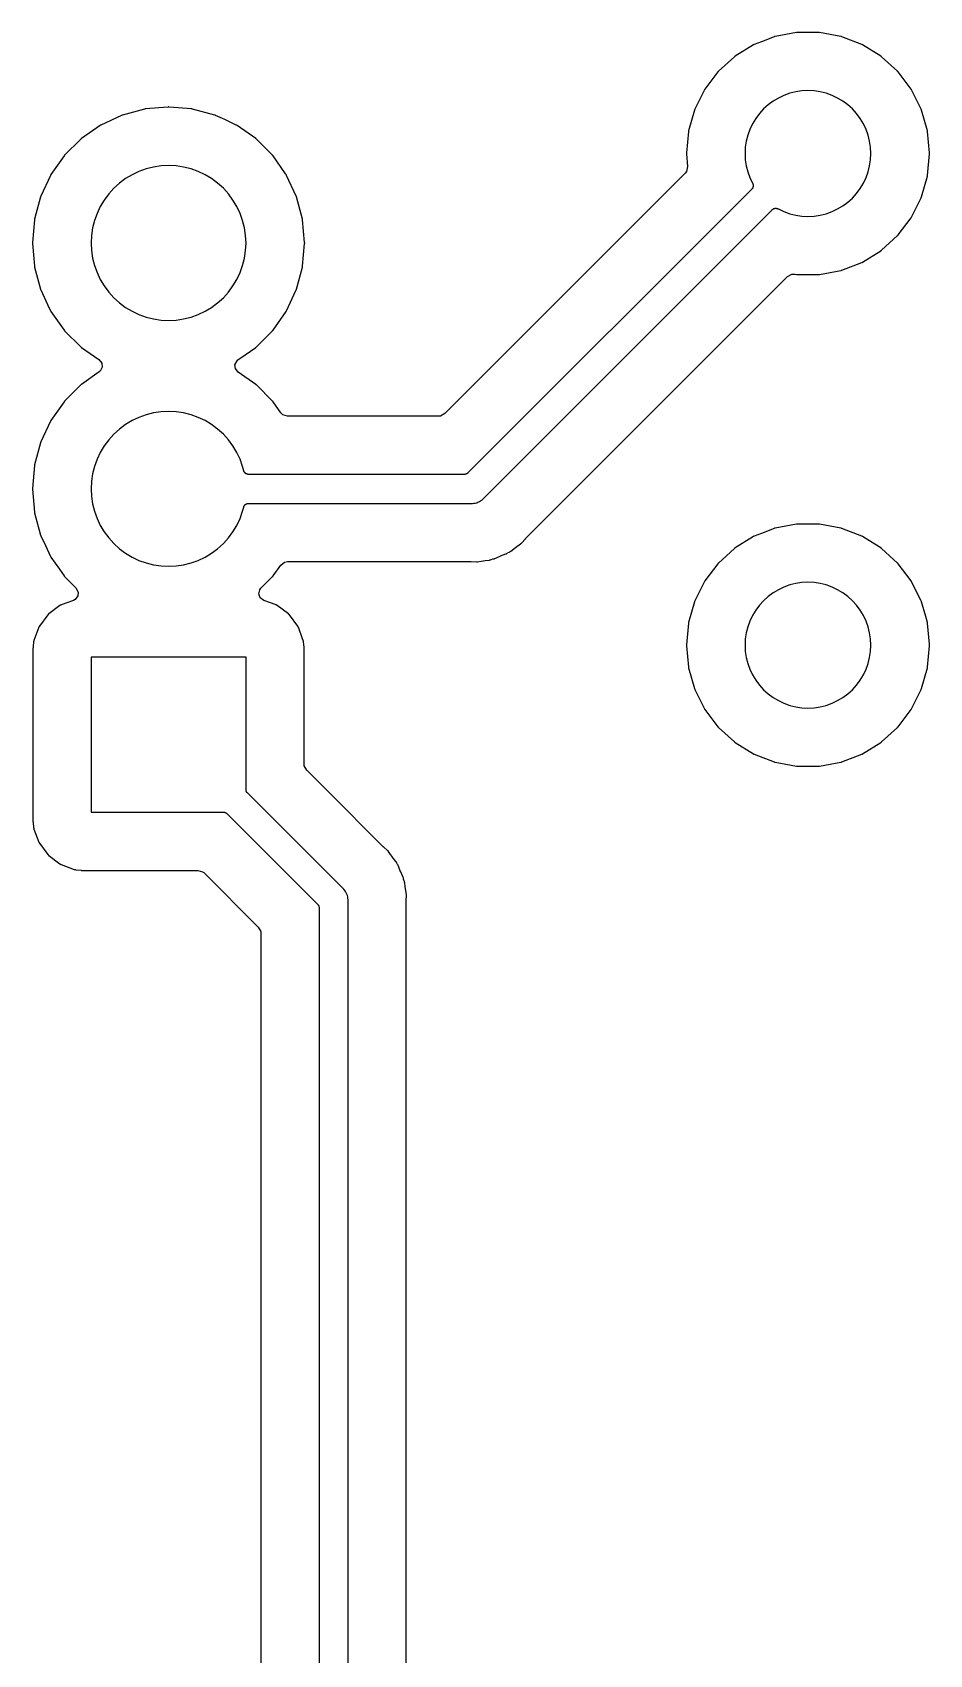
# Model space of a CAD drawing. Header units: metres. Extents: x 53 to 178, y -119 to -45.
# Drawn here: x 91.05 to 100.32, y -82.04 to -65.28 of the extents above; entities that cross this region are included whole.
import ezdxf

# ---------------------------------------------------------------- set-up
doc = ezdxf.new("R2010")
doc.units = ezdxf.units.M

msp = doc.modelspace()

# ---------------------------------------------------------------- linework, layer by layer
for points in [[(94.91, -100.606), (94.91, -74.265), (94.911, -74.263), (94.911, -74.247), (94.914, -74.201), (94.914, -74.2), (94.914, -74.198), (94.914, -74.197), (94.914, -74.195), (94.914, -74.194), (94.914, -74.192), (94.914, -74.191), (94.914, -74.189), (94.902, -74.129), (94.902, -74.127), (94.9, -74.108), (94.895, -74.066), (94.895, -74.065), (94.894, -74.063), (94.894, -74.062), (94.894, -74.06), (94.893, -74.059), (94.893, -74.057), (94.892, -74.056), (94.892, -74.054), (94.889, -74.047), (94.884, -74.03), (94.883, -74.022), (94.883, -74.021), (94.882, -74.019), (94.882, -74.018), (94.882, -74.017), (94.881, -74.015), (94.881, -74.014), (94.88, -74.013), (94.88, -74.012), (94.879, -74.011), (94.854, -73.955), (94.853, -73.953), (94.832, -73.895), (94.831, -73.894), (94.83, -73.893), (94.83, -73.891), (94.829, -73.89), (94.828, -73.889), (94.828, -73.887), (94.827, -73.886), (94.826, -73.885), (94.821, -73.878), (94.813, -73.863), (94.809, -73.855), (94.809, -73.855), (94.809, -73.854), (94.808, -73.852), (94.807, -73.851), (94.806, -73.85), (94.806, -73.849), (94.805, -73.847), (94.804, -73.846), (94.803, -73.845), (94.779, -73.814), (94.765, -73.797), (94.764, -73.795), (94.75, -73.775), (94.729, -73.745), (94.728, -73.743), (94.728, -73.742), (94.727, -73.741), (94.726, -73.74), (94.725, -73.739), (94.724, -73.738), (94.722, -73.737), (94.721, -73.736), (94.675, -73.695), (94.674, -73.694), (94.097, -73.117), (93.883, -72.903), (93.858, -72.857), (93.856, -72.843), (93.856, -71.639), (93.856, -71.638), (93.856, -71.637), (93.856, -71.636), (93.856, -71.635), (93.856, -71.634), (93.856, -71.634), (93.856, -71.634), (93.853, -71.607), (93.85, -71.574), (93.85, -71.573), (93.85, -71.572), (93.849, -71.571), (93.849, -71.57), (93.849, -71.569), (93.849, -71.568), (93.849, -71.567), (93.848, -71.566), (93.848, -71.565), (93.848, -71.564), (93.847, -71.563), (93.847, -71.562), (93.841, -71.547), (93.797, -71.427), (93.796, -71.426), (93.796, -71.425), (93.795, -71.424), (93.795, -71.423), (93.795, -71.423), (93.794, -71.422), (93.794, -71.421), (93.793, -71.42), (93.793, -71.42), (93.792, -71.419), (93.792, -71.417), (93.791, -71.416), (93.79, -71.415), (93.704, -71.299), (93.702, -71.298), (93.701, -71.297), (93.7, -71.295), (93.699, -71.294), (93.699, -71.294), (93.698, -71.293), (93.696, -71.292), (93.695, -71.291), (93.694, -71.289), (93.578, -71.203), (93.577, -71.202), (93.576, -71.201), (93.574, -71.201), (93.573, -71.2), (93.573, -71.2), (93.572, -71.199), (93.571, -71.199), (93.57, -71.198), (93.57, -71.198), (93.569, -71.198), (93.568, -71.197), (93.567, -71.197), (93.566, -71.196), (93.441, -71.15), (93.403, -71.121), (93.389, -71.083), (93.398, -71.04), (93.41, -71.023), (93.53, -70.904), (93.531, -70.903), (93.531, -70.902), (93.532, -70.901), (93.533, -70.901), (93.533, -70.9), (93.534, -70.899), (93.535, -70.898), (93.535, -70.897), (93.614, -70.785), (93.653, -70.753), (93.684, -70.748), (95.571, -70.748), (95.573, -70.748), (95.58, -70.748), (95.635, -70.751), (95.636, -70.751), (95.638, -70.751), (95.639, -70.751), (95.641, -70.751), (95.642, -70.751), (95.644, -70.751), (95.645, -70.751), (95.647, -70.751), (95.684, -70.744), (95.707, -70.739), (95.709, -70.739), (95.726, -70.737), (95.77, -70.732), (95.771, -70.732), (95.773, -70.731), (95.774, -70.731), (95.776, -70.731), (95.777, -70.73), (95.779, -70.73), (95.78, -70.729), (95.782, -70.729), (95.789, -70.726), (95.806, -70.721), (95.814, -70.72), (95.815, -70.72), (95.817, -70.719), (95.818, -70.719), (95.82, -70.718), (95.821, -70.718), (95.823, -70.717), (95.824, -70.717), (95.825, -70.716), (95.881, -70.691), (95.883, -70.69), (95.941, -70.669), (95.942, -70.668), (95.943, -70.667), (95.945, -70.667), (95.946, -70.666), (95.947, -70.665), (95.949, -70.665), (95.95, -70.664), (95.951, -70.663), (95.958, -70.658), (95.973, -70.65), (95.981, -70.646), (95.982, -70.646), (95.983, -70.645), (95.985, -70.644), (95.986, -70.644), (95.987, -70.643), (95.988, -70.642), (95.99, -70.641), (95.991, -70.64), (96.039, -70.602), (96.041, -70.601), (96.091, -70.566), (96.093, -70.565), (96.094, -70.565), (96.095, -70.564), (96.096, -70.563), (96.097, -70.562), (96.098, -70.561), (96.099, -70.559), (96.1, -70.558), (96.141, -70.512), (96.142, -70.511), (98.85, -67.804), (98.894, -67.78), (98.926, -67.779), (98.94, -67.782), (98.941, -67.782), (98.942, -67.782), (98.943, -67.782), (98.944, -67.782), (98.945, -67.782), (98.946, -67.782), (98.948, -67.782), (98.949, -67.783), (99.171, -67.783), (99.172, -67.782), (99.174, -67.782), (99.175, -67.782), (99.176, -67.782), (99.177, -67.782), (99.178, -67.782), (99.179, -67.782), (99.18, -67.782), (99.399, -67.741), (99.4, -67.741), (99.401, -67.74), (99.403, -67.74), (99.404, -67.74), (99.405, -67.739), (99.406, -67.739), (99.407, -67.739), (99.408, -67.738), (99.615, -67.658), (99.617, -67.657), (99.618, -67.657), (99.619, -67.657), (99.62, -67.656), (99.621, -67.655), (99.622, -67.655), (99.623, -67.654), (99.624, -67.654), (99.813, -67.537), (99.814, -67.536), (99.815, -67.535), (99.816, -67.535), (99.817, -67.534), (99.818, -67.533), (99.819, -67.533), (99.819, -67.532), (99.82, -67.531), (99.985, -67.381), (99.986, -67.38), (99.986, -67.38), (99.987, -67.379), (99.988, -67.378), (99.989, -67.377), (99.989, -67.376), (99.99, -67.375), (99.991, -67.374), (100.125, -67.197), (100.126, -67.196), (100.126, -67.195), (100.127, -67.194), (100.128, -67.193), (100.128, -67.192), (100.129, -67.191), (100.129, -67.19), (100.13, -67.189), (100.229, -66.99), (100.229, -66.989), (100.23, -66.988), (100.23, -66.987), (100.231, -66.986), (100.231, -66.985), (100.232, -66.983), (100.232, -66.982), (100.232, -66.981), (100.293, -66.767), (100.294, -66.766), (100.294, -66.765), (100.294, -66.764), (100.294, -66.763), (100.294, -66.762), (100.295, -66.76), (100.295, -66.759), (100.295, -66.758), (100.315, -66.537), (100.316, -66.535), (100.316, -66.534), (100.316, -66.533), (100.316, -66.532), (100.316, -66.531), (100.316, -66.53), (100.316, -66.529), (100.315, -66.527), (100.295, -66.306), (100.295, -66.305), (100.295, -66.304), (100.294, -66.302), (100.294, -66.301), (100.294, -66.3), (100.294, -66.299), (100.294, -66.298), (100.293, -66.297), (100.232, -66.083), (100.232, -66.082), (100.232, -66.081), (100.231, -66.08), (100.231, -66.079), (100.231, -66.078), (100.23, -66.077), (100.23, -66.077), (100.23, -66.076), (100.23, -66.076), (100.23, -66.075), (100.229, -66.075), (100.229, -66.075), (100.229, -66.074), (100.13, -65.875), (100.129, -65.874), (100.129, -65.873), (100.128, -65.872), (100.127, -65.871), (100.127, -65.871), (100.127, -65.87), (100.126, -65.869), (100.126, -65.868), (100.125, -65.867), (99.991, -65.69), (99.99, -65.689), (99.989, -65.688), (99.989, -65.687), (99.988, -65.686), (99.987, -65.685), (99.986, -65.684), (99.986, -65.684), (99.985, -65.683), (99.82, -65.533), (99.82, -65.533), (99.819, -65.532), (99.818, -65.531), (99.816, -65.53), (99.815, -65.529), (99.814, -65.528), (99.813, -65.527), (99.624, -65.41), (99.622, -65.409), (99.621, -65.409), (99.62, -65.408), (99.619, -65.407), (99.617, -65.407), (99.616, -65.406), (99.615, -65.406), (99.615, -65.406), (99.408, -65.326), (99.407, -65.325), (99.406, -65.325), (99.405, -65.325), (99.404, -65.324), (99.403, -65.324), (99.401, -65.324), (99.4, -65.323), (99.399, -65.323), (99.18, -65.282), (99.179, -65.282), (99.178, -65.282), (99.177, -65.282), (99.176, -65.282), (99.175, -65.282), (99.174, -65.282), (99.172, -65.282), (99.171, -65.281), (98.949, -65.281), (98.948, -65.282), (98.946, -65.282), (98.945, -65.282), (98.944, -65.282), (98.943, -65.282), (98.942, -65.282), (98.941, -65.282), (98.94, -65.282), (98.721, -65.323), (98.72, -65.323), (98.719, -65.324), (98.717, -65.324), (98.716, -65.324), (98.715, -65.325), (98.714, -65.325), (98.713, -65.325), (98.712, -65.326), (98.581, -65.377), (98.505, -65.406), (98.504, -65.406), (98.503, -65.407), (98.501, -65.407), (98.5, -65.408), (98.499, -65.409), (98.498, -65.409), (98.496, -65.41), (98.307, -65.527), (98.306, -65.528), (98.305, -65.529), (98.304, -65.53), (98.302, -65.531), (98.301, -65.532), (98.3, -65.533), (98.3, -65.533), (98.3, -65.533), (98.135, -65.683), (98.134, -65.684), (98.134, -65.684), (98.133, -65.685), (98.132, -65.686), (98.131, -65.687), (98.131, -65.688), (98.13, -65.689), (98.129, -65.69), (97.995, -65.867), (97.994, -65.868), (97.994, -65.869), (97.993, -65.87), (97.993, -65.871), (97.993, -65.871), (97.992, -65.872), (97.991, -65.873), (97.991, -65.874), (97.99, -65.875), (97.891, -66.074), (97.891, -66.075), (97.89, -66.076), (97.89, -66.077), (97.889, -66.078), (97.889, -66.078), (97.889, -66.079), (97.888, -66.08), (97.888, -66.082), (97.888, -66.083), (97.827, -66.297), (97.826, -66.298), (97.826, -66.299), (97.826, -66.3), (97.826, -66.301), (97.826, -66.302), (97.825, -66.304), (97.825, -66.305), (97.825, -66.306), (97.805, -66.527), (97.804, -66.529), (97.804, -66.53), (97.804, -66.531), (97.804, -66.532), (97.804, -66.533), (97.804, -66.534), (97.804, -66.535), (97.805, -66.537), (97.805, -66.537), (97.817, -66.668), (97.807, -66.719), (97.793, -66.737), (95.311, -69.22), (95.265, -69.245), (95.251, -69.246), (93.686, -69.246), (93.637, -69.232), (93.615, -69.211), (93.535, -69.097), (93.535, -69.096), (93.534, -69.095), (93.533, -69.094), (93.533, -69.093), (93.532, -69.093), (93.531, -69.092), (93.531, -69.091), (93.53, -69.09), (93.363, -68.923), (93.362, -68.922), (93.361, -68.922), (93.36, -68.921), (93.359, -68.92), (93.359, -68.92), (93.359, -68.919), (93.358, -68.919), (93.357, -68.918), (93.356, -68.918), (93.176, -68.792), (93.146, -68.754), (93.142, -68.714), (93.163, -68.673), (93.173, -68.665), (93.193, -68.651), (93.356, -68.536), (93.357, -68.536), (93.358, -68.535), (93.359, -68.534), (93.36, -68.534), (93.36, -68.533), (93.361, -68.532), (93.362, -68.532), (93.363, -68.531), (93.53, -68.364), (93.531, -68.363), (93.531, -68.362), (93.532, -68.361), (93.533, -68.361), (93.533, -68.36), (93.534, -68.359), (93.535, -68.358), (93.535, -68.357), (93.671, -68.164), (93.672, -68.163), (93.672, -68.162), (93.673, -68.161), (93.673, -68.16), (93.674, -68.159), (93.674, -68.158), (93.675, -68.157), (93.675, -68.156), (93.775, -67.942), (93.776, -67.941), (93.776, -67.94), (93.777, -67.939), (93.777, -67.938), (93.777, -67.937), (93.778, -67.936), (93.778, -67.935), (93.778, -67.934), (93.839, -67.705), (93.84, -67.704), (93.84, -67.703), (93.84, -67.702), (93.84, -67.701), (93.84, -67.7), (93.841, -67.699), (93.841, -67.698), (93.841, -67.697), (93.861, -67.461), (93.862, -67.46), (93.862, -67.459), (93.862, -67.458), (93.862, -67.457), (93.862, -67.456), (93.862, -67.455), (93.862, -67.454), (93.861, -67.453), (93.841, -67.217), (93.841, -67.216), (93.841, -67.215), (93.84, -67.214), (93.84, -67.213), (93.84, -67.212), (93.84, -67.211), (93.84, -67.21), (93.839, -67.209), (93.778, -66.98), (93.778, -66.979), (93.778, -66.978), (93.777, -66.977), (93.777, -66.976), (93.777, -66.975), (93.776, -66.974), (93.776, -66.973), (93.775, -66.972), (93.675, -66.758), (93.675, -66.757), (93.674, -66.756), (93.674, -66.755), (93.673, -66.754), (93.673, -66.753), (93.672, -66.752), (93.672, -66.751), (93.671, -66.75), (93.665, -66.741), (93.535, -66.557), (93.535, -66.556), (93.534, -66.555), (93.533, -66.554), (93.533, -66.553), (93.532, -66.553), (93.531, -66.552), (93.531, -66.551), (93.53, -66.55), (93.363, -66.383), (93.362, -66.382), (93.361, -66.382), (93.361, -66.381), (93.36, -66.38), (93.359, -66.38), (93.358, -66.379), (93.357, -66.378), (93.356, -66.378), (93.356, -66.378), (93.356, -66.378), (93.356, -66.378), (93.356, -66.378), (93.356, -66.378), (93.163, -66.242), (93.161, -66.241), (93.159, -66.24), (93.158, -66.239), (93.156, -66.238), (93.156, -66.238), (93.156, -66.238), (93.156, -66.238), (93.155, -66.238), (93.155, -66.238), (93.037, -66.182), (92.941, -66.138), (92.94, -66.137), (92.939, -66.137), (92.937, -66.136), (92.937, -66.136), (92.936, -66.136), (92.935, -66.136), (92.934, -66.135), (92.933, -66.135), (92.704, -66.074), (92.704, -66.073), (92.703, -66.073), (92.702, -66.073), (92.701, -66.073), (92.701, -66.073), (92.7, -66.073), (92.698, -66.072), (92.697, -66.072), (92.696, -66.072), (92.46, -66.052), (92.459, -66.051), (92.458, -66.051), (92.457, -66.051), (92.456, -66.051), (92.456, -66.051), (92.455, -66.051), (92.454, -66.051), (92.453, -66.051), (92.452, -66.052), (92.216, -66.072), (92.215, -66.072), (92.214, -66.072), (92.212, -66.073), (92.211, -66.073), (92.211, -66.073), (92.21, -66.073), (92.209, -66.073), (92.208, -66.073), (92.208, -66.074), (91.979, -66.135), (91.978, -66.135), (91.978, -66.135), (91.977, -66.136), (91.976, -66.136), (91.975, -66.136), (91.974, -66.137), (91.973, -66.137), (91.972, -66.137), (91.972, -66.137), (91.972, -66.137), (91.972, -66.138), (91.971, -66.138), (91.971, -66.138), (91.757, -66.238), (91.757, -66.238), (91.756, -66.238), (91.756, -66.238), (91.756, -66.238), (91.756, -66.238), (91.754, -66.239), (91.753, -66.24), (91.751, -66.241), (91.749, -66.242), (91.556, -66.378), (91.555, -66.378), (91.554, -66.379), (91.553, -66.38), (91.552, -66.38), (91.552, -66.381), (91.551, -66.382), (91.55, -66.382), (91.549, -66.383), (91.382, -66.55), (91.381, -66.551), (91.381, -66.552), (91.38, -66.553), (91.379, -66.553), (91.379, -66.554), (91.378, -66.555), (91.377, -66.556), (91.377, -66.557), (91.241, -66.75), (91.24, -66.752), (91.239, -66.754), (91.238, -66.755), (91.237, -66.757), (91.237, -66.757), (91.237, -66.757), (91.237, -66.757), (91.237, -66.758), (91.237, -66.758), (91.137, -66.972), (91.137, -66.972), (91.137, -66.973), (91.136, -66.973), (91.136, -66.973), (91.136, -66.973), (91.136, -66.974), (91.136, -66.975), (91.135, -66.976), (91.135, -66.977), (91.135, -66.978), (91.134, -66.979), (91.134, -66.979), (91.134, -66.98), (91.073, -67.209), (91.072, -67.209), (91.072, -67.21), (91.072, -67.211), (91.072, -67.212), (91.072, -67.212), (91.072, -67.213), (91.071, -67.215), (91.071, -67.216), (91.071, -67.217), (91.051, -67.453), (91.05, -67.454), (91.05, -67.455), (91.05, -67.456), (91.05, -67.457), (91.05, -67.457), (91.05, -67.458), (91.05, -67.459), (91.05, -67.46), (91.051, -67.461), (91.071, -67.697), (91.071, -67.698), (91.071, -67.699), (91.072, -67.701), (91.072, -67.702), (91.072, -67.702), (91.072, -67.703), (91.072, -67.704), (91.072, -67.705), (91.073, -67.705), (91.134, -67.934), (91.134, -67.935), (91.135, -67.936), (91.135, -67.937), (91.135, -67.938), (91.135, -67.938), (91.136, -67.94), (91.136, -67.941), (91.137, -67.942), (91.207, -68.093), (91.237, -68.156), (91.237, -68.156), (91.237, -68.157), (91.237, -68.157), (91.237, -68.157), (91.237, -68.157), (91.238, -68.159), (91.239, -68.16), (91.24, -68.162), (91.241, -68.164), (91.377, -68.357), (91.377, -68.357), (91.377, -68.357), (91.377, -68.357), (91.377, -68.357), (91.377, -68.357), (91.377, -68.358), (91.378, -68.359), (91.379, -68.36), (91.379, -68.361), (91.38, -68.362), (91.381, -68.362), (91.381, -68.363), (91.382, -68.364), (91.549, -68.531), (91.55, -68.532), (91.551, -68.532), (91.552, -68.533), (91.553, -68.534), (91.553, -68.534), (91.553, -68.535), (91.554, -68.535), (91.555, -68.536), (91.556, -68.536), (91.736, -68.662), (91.766, -68.7), (91.77, -68.74), (91.749, -68.781), (91.739, -68.789), (91.556, -68.918), (91.555, -68.918), (91.554, -68.919), (91.553, -68.92), (91.552, -68.92), (91.552, -68.921), (91.551, -68.922), (91.55, -68.922), (91.549, -68.923), (91.382, -69.09), (91.381, -69.091), (91.381, -69.092), (91.38, -69.093), (91.379, -69.093), (91.379, -69.094), (91.378, -69.095), (91.377, -69.096), (91.377, -69.097), (91.241, -69.29), (91.24, -69.292), (91.239, -69.294), (91.238, -69.295), (91.237, -69.297), (91.237, -69.297), (91.237, -69.297), (91.237, -69.297), (91.237, -69.298), (91.237, -69.298), (91.137, -69.512), (91.137, -69.512), (91.137, -69.513), (91.136, -69.513), (91.136, -69.513), (91.136, -69.513), (91.136, -69.514), (91.136, -69.515), (91.135, -69.516), (91.135, -69.517), (91.135, -69.518), (91.134, -69.519), (91.134, -69.519), (91.134, -69.52), (91.073, -69.749), (91.072, -69.749), (91.072, -69.75), (91.072, -69.751), (91.072, -69.752), (91.072, -69.752), (91.072, -69.753), (91.071, -69.755), (91.071, -69.756), (91.071, -69.757), (91.051, -69.993), (91.05, -69.994), (91.05, -69.995), (91.05, -69.996), (91.05, -69.997), (91.05, -69.997), (91.05, -69.998), (91.05, -69.999), (91.05, -70), (91.051, -70.001), (91.071, -70.237), (91.071, -70.238), (91.071, -70.239), (91.072, -70.241), (91.072, -70.242), (91.072, -70.242), (91.072, -70.243), (91.072, -70.244), (91.072, -70.245), (91.073, -70.245), (91.134, -70.474), (91.134, -70.475), (91.135, -70.476), (91.135, -70.477), (91.135, -70.478), (91.135, -70.478), (91.136, -70.48), (91.136, -70.481), (91.137, -70.482), (91.184, -70.583), (91.237, -70.696), (91.237, -70.696), (91.237, -70.697), (91.237, -70.697), (91.237, -70.697), (91.237, -70.697), (91.238, -70.699), (91.239, -70.7), (91.24, -70.702), (91.241, -70.704), (91.328, -70.828), (91.377, -70.897), (91.377, -70.898), (91.378, -70.899), (91.378, -70.9), (91.379, -70.9), (91.379, -70.9), (91.38, -70.901), (91.381, -70.902), (91.381, -70.903), (91.382, -70.904), (91.499, -71.021), (91.522, -71.063), (91.519, -71.103), (91.493, -71.139), (91.474, -71.149), (91.346, -71.196), (91.345, -71.197), (91.344, -71.197), (91.343, -71.198), (91.342, -71.198), (91.341, -71.199), (91.34, -71.199), (91.339, -71.2), (91.338, -71.2), (91.338, -71.2), (91.337, -71.201), (91.336, -71.202), (91.335, -71.202), (91.334, -71.203), (91.218, -71.289), (91.217, -71.291), (91.216, -71.292), (91.214, -71.293), (91.213, -71.294), (91.213, -71.294), (91.212, -71.295), (91.211, -71.297), (91.21, -71.298), (91.208, -71.299), (91.122, -71.415), (91.121, -71.416), (91.12, -71.417), (91.12, -71.419), (91.119, -71.42), (91.119, -71.42), (91.118, -71.421), (91.118, -71.422), (91.117, -71.423), (91.117, -71.423), (91.117, -71.424), (91.116, -71.425), (91.116, -71.426), (91.115, -71.427), (91.065, -71.562), (91.065, -71.563), (91.064, -71.564), (91.064, -71.565), (91.064, -71.566), (91.063, -71.567), (91.063, -71.568), (91.063, -71.569), (91.063, -71.57), (91.063, -71.571), (91.062, -71.572), (91.062, -71.573), (91.062, -71.574), (91.056, -71.628), (91.056, -71.634), (91.056, -71.634), (91.056, -71.634), (91.056, -71.635), (91.056, -71.635), (91.056, -71.635), (91.056, -71.636), (91.056, -71.637), (91.056, -71.638), (91.055, -71.639), (91.055, -73.435), (91.056, -73.436), (91.056, -73.437), (91.056, -73.438), (91.056, -73.439), (91.056, -73.44), (91.056, -73.44), (91.056, -73.44), (91.062, -73.5), (91.062, -73.501), (91.062, -73.502), (91.063, -73.503), (91.063, -73.504), (91.063, -73.505), (91.063, -73.506), (91.063, -73.507), (91.064, -73.508), (91.064, -73.509), (91.064, -73.51), (91.065, -73.511), (91.065, -73.512), (91.115, -73.647), (91.116, -73.648), (91.116, -73.649), (91.117, -73.65), (91.117, -73.651), (91.117, -73.651), (91.118, -73.652), (91.118, -73.653), (91.119, -73.654), (91.119, -73.654), (91.12, -73.655), (91.12, -73.657), (91.121, -73.658), (91.122, -73.659), (91.208, -73.775), (91.21, -73.776), (91.211, -73.777), (91.212, -73.779), (91.213, -73.78), (91.213, -73.78), (91.214, -73.781), (91.216, -73.782), (91.217, -73.783), (91.218, -73.785), (91.334, -73.871), (91.335, -73.872), (91.336, -73.873), (91.338, -73.873), (91.339, -73.874), (91.339, -73.874), (91.34, -73.875), (91.341, -73.875), (91.342, -73.876), (91.342, -73.876), (91.343, -73.876), (91.344, -73.877), (91.345, -73.877), (91.346, -73.878), (91.481, -73.928), (91.481, -73.928), (91.482, -73.928), (91.484, -73.929), (91.485, -73.929), (91.486, -73.929), (91.487, -73.93), (91.488, -73.93), (91.49, -73.93), (91.491, -73.93), (91.492, -73.931), (91.493, -73.931), (91.5, -73.932), (91.553, -73.937), (91.554, -73.937), (91.555, -73.937), (91.557, -73.937), (91.558, -73.938), (92.757, -73.938), (92.808, -73.952), (92.819, -73.961), (93.383, -74.525), (93.408, -74.571), (93.409, -74.585), (93.409, -97.361)], [(93.233, -69.81), (93.233, -69.809), (93.221, -69.765), (93.195, -69.691), (93.161, -69.62), (93.121, -69.553), (93.074, -69.49), (93.022, -69.431), (92.963, -69.379), (92.9, -69.332), (92.833, -69.292), (92.762, -69.258), (92.688, -69.232), (92.612, -69.212), (92.534, -69.201), (92.456, -69.197), (92.378, -69.201), (92.3, -69.212), (92.224, -69.232), (92.15, -69.258), (92.079, -69.292), (92.012, -69.332), (91.949, -69.379), (91.89, -69.431), (91.838, -69.49), (91.791, -69.553), (91.751, -69.62), (91.717, -69.691), (91.691, -69.765), (91.671, -69.841), (91.66, -69.919), (91.656, -69.997), (91.66, -70.075), (91.671, -70.153), (91.691, -70.229), (91.717, -70.303), (91.751, -70.374), (91.791, -70.441), (91.838, -70.504), (91.89, -70.563), (91.949, -70.615), (92.012, -70.662), (92.079, -70.702), (92.15, -70.736), (92.224, -70.762), (92.3, -70.782), (92.378, -70.793), (92.456, -70.797), (92.534, -70.793), (92.612, -70.782), (92.688, -70.762), (92.762, -70.736), (92.833, -70.702), (92.9, -70.662), (92.963, -70.615), (93.022, -70.563), (93.074, -70.504), (93.121, -70.441), (93.161, -70.374), (93.195, -70.303), (93.221, -70.229), (93.233, -70.185), (93.233, -70.184), (93.233, -70.183), (93.234, -70.182), (93.234, -70.18), (93.234, -70.179), (93.235, -70.178), (93.235, -70.177), (93.236, -70.176), (93.236, -70.175), (93.237, -70.174), (93.237, -70.173), (93.238, -70.172), (93.239, -70.171), (93.239, -70.17), (93.24, -70.169), (93.241, -70.168), (93.241, -70.167), (93.242, -70.166), (93.243, -70.165), (93.243, -70.164), (93.244, -70.163), (93.245, -70.162), (93.246, -70.162), (93.247, -70.161), (93.248, -70.16), (93.248, -70.159), (93.249, -70.158), (93.25, -70.158), (93.251, -70.157), (93.252, -70.156), (93.253, -70.156), (93.254, -70.155), (93.255, -70.154), (93.256, -70.154), (93.257, -70.153), (93.258, -70.153), (93.259, -70.152), (93.26, -70.152), (93.262, -70.151), (93.263, -70.151), (93.264, -70.15), (93.265, -70.15), (93.266, -70.149), (93.267, -70.149), (93.268, -70.149), (93.269, -70.148), (93.271, -70.148), (93.272, -70.148), (93.273, -70.148), (93.274, -70.148), (93.275, -70.147), (93.276, -70.147), (93.278, -70.147), (93.279, -70.147), (93.28, -70.147), (93.281, -70.147), (95.594, -70.147), (95.61, -70.146), (95.624, -70.144), (95.639, -70.141), (95.652, -70.136), (95.666, -70.129), (95.678, -70.122), (95.69, -70.113), (95.702, -70.102), (98.692, -67.112), (98.693, -67.112), (98.694, -67.111), (98.695, -67.11), (98.695, -67.109), (98.696, -67.108), (98.697, -67.108), (98.698, -67.107), (98.699, -67.106), (98.7, -67.106), (98.701, -67.105), (98.702, -67.104), (98.703, -67.104), (98.704, -67.103), (98.705, -67.103), (98.706, -67.102), (98.708, -67.102), (98.709, -67.101), (98.71, -67.101), (98.711, -67.1), (98.712, -67.1), (98.713, -67.1), (98.714, -67.099), (98.715, -67.099), (98.716, -67.099), (98.718, -67.099), (98.719, -67.098), (98.72, -67.098), (98.721, -67.098), (98.722, -67.098), (98.724, -67.098), (98.725, -67.098), (98.726, -67.098), (98.727, -67.098), (98.728, -67.098), (98.729, -67.098), (98.731, -67.098), (98.732, -67.098), (98.733, -67.098), (98.734, -67.098), (98.735, -67.098), (98.736, -67.099), (98.738, -67.099), (98.739, -67.099), (98.74, -67.099), (98.741, -67.1), (98.742, -67.1), (98.743, -67.1), (98.744, -67.101), (98.746, -67.101), (98.747, -67.102), (98.748, -67.102), (98.749, -67.103), (98.75, -67.103), (98.751, -67.104), (98.752, -67.104), (98.753, -67.105), (98.754, -67.105), (98.811, -67.132), (98.871, -67.154), (98.933, -67.169), (98.996, -67.179), (99.06, -67.182), (99.124, -67.179), (99.187, -67.169), (99.249, -67.154), (99.309, -67.132), (99.366, -67.105), (99.421, -67.072), (99.472, -67.034), (99.52, -66.992), (99.562, -66.944), (99.6, -66.893), (99.633, -66.838), (99.66, -66.781), (99.682, -66.721), (99.697, -66.659), (99.707, -66.596), (99.71, -66.532), (99.707, -66.468), (99.697, -66.405), (99.682, -66.343), (99.66, -66.283), (99.633, -66.226), (99.6, -66.171), (99.562, -66.12), (99.52, -66.072), (99.472, -66.03), (99.421, -65.992), (99.366, -65.959), (99.309, -65.932), (99.249, -65.91), (99.187, -65.895), (99.124, -65.885), (99.06, -65.882), (98.996, -65.885), (98.933, -65.895), (98.871, -65.91), (98.811, -65.932), (98.754, -65.959), (98.699, -65.992), (98.648, -66.03), (98.6, -66.072), (98.558, -66.12), (98.52, -66.171), (98.487, -66.226), (98.46, -66.283), (98.438, -66.343), (98.423, -66.405), (98.413, -66.468), (98.41, -66.532), (98.413, -66.596), (98.423, -66.659), (98.438, -66.721), (98.46, -66.781), (98.487, -66.838), (98.487, -66.839), (98.488, -66.84), (98.488, -66.841), (98.489, -66.842), (98.489, -66.843), (98.49, -66.844), (98.49, -66.845), (98.491, -66.846), (98.491, -66.848), (98.492, -66.849), (98.492, -66.85), (98.492, -66.851), (98.493, -66.852), (98.493, -66.853), (98.493, -66.854), (98.493, -66.856), (98.494, -66.857), (98.494, -66.858), (98.494, -66.859), (98.494, -66.86), (98.494, -66.861), (98.494, -66.863), (98.494, -66.864), (98.494, -66.865), (98.494, -66.866), (98.494, -66.867), (98.494, -66.868), (98.494, -66.87), (98.494, -66.871), (98.494, -66.872), (98.494, -66.873), (98.493, -66.874), (98.493, -66.876), (98.493, -66.877), (98.493, -66.878), (98.492, -66.879), (98.492, -66.88), (98.492, -66.881), (98.491, -66.882), (98.491, -66.883), (98.49, -66.884), (98.49, -66.886), (98.489, -66.887), (98.489, -66.888), (98.488, -66.889), (98.488, -66.89), (98.487, -66.891), (98.486, -66.892), (98.486, -66.893), (98.485, -66.894), (98.484, -66.895), (98.484, -66.896), (98.483, -66.897), (98.482, -66.897), (98.481, -66.898), (98.48, -66.899), (98.48, -66.9), (95.547, -69.832), (95.547, -69.833), (95.546, -69.834), (95.545, -69.835), (95.544, -69.836), (95.543, -69.836), (95.542, -69.837), (95.541, -69.838), (95.54, -69.838), (95.539, -69.839), (95.538, -69.84), (95.537, -69.84), (95.536, -69.841), (95.535, -69.842), (95.533, -69.842), (95.532, -69.843), (95.531, -69.843), (95.53, -69.844), (95.529, -69.844), (95.528, -69.844), (95.527, -69.845), (95.525, -69.845), (95.524, -69.845), (95.523, -69.846), (95.522, -69.846), (95.521, -69.846), (95.519, -69.846), (95.518, -69.847), (95.517, -69.847), (95.516, -69.847), (95.515, -69.847), (95.513, -69.847), (95.512, -69.847), (93.281, -69.847), (93.28, -69.847), (93.279, -69.847), (93.278, -69.847), (93.276, -69.847), (93.275, -69.847), (93.274, -69.846), (93.273, -69.846), (93.272, -69.846), (93.271, -69.846), (93.269, -69.846), (93.268, -69.845), (93.267, -69.845), (93.266, -69.845), (93.265, -69.844), (93.264, -69.844), (93.263, -69.843), (93.262, -69.843), (93.26, -69.842), (93.259, -69.842), (93.258, -69.841), (93.257, -69.841), (93.256, -69.84), (93.255, -69.84), (93.254, -69.839), (93.253, -69.838), (93.252, -69.838), (93.251, -69.837), (93.25, -69.836), (93.249, -69.836), (93.248, -69.835), (93.248, -69.834), (93.247, -69.833), (93.246, -69.832), (93.245, -69.832), (93.244, -69.831), (93.243, -69.83), (93.243, -69.829), (93.242, -69.828), (93.241, -69.827), (93.241, -69.826), (93.24, -69.825), (93.239, -69.824), (93.239, -69.823), (93.238, -69.822), (93.237, -69.821), (93.237, -69.82), (93.236, -69.819), (93.236, -69.818), (93.235, -69.817), (93.235, -69.816), (93.234, -69.815), (93.234, -69.814), (93.234, -69.812), (93.233, -69.811), (93.233, -69.81), (93.233, -69.81)], [(92.456, -68.257), (92.534, -68.253), (92.612, -68.242), (92.688, -68.222), (92.762, -68.196), (92.833, -68.162), (92.9, -68.122), (92.963, -68.075), (93.022, -68.023), (93.074, -67.964), (93.121, -67.901), (93.161, -67.834), (93.195, -67.763), (93.221, -67.689), (93.241, -67.613), (93.252, -67.535), (93.256, -67.457), (93.252, -67.379), (93.241, -67.301), (93.221, -67.225), (93.195, -67.151), (93.161, -67.08), (93.121, -67.013), (93.074, -66.95), (93.022, -66.891), (92.963, -66.839), (92.9, -66.792), (92.833, -66.752), (92.762, -66.718), (92.688, -66.692), (92.612, -66.672), (92.534, -66.661), (92.456, -66.657), (92.378, -66.661), (92.3, -66.672), (92.224, -66.692), (92.15, -66.718), (92.079, -66.752), (92.012, -66.792), (91.949, -66.839), (91.89, -66.891), (91.838, -66.95), (91.791, -67.013), (91.751, -67.08), (91.717, -67.151), (91.691, -67.225), (91.671, -67.301), (91.66, -67.379), (91.656, -67.457), (91.66, -67.535), (91.671, -67.613), (91.691, -67.689), (91.717, -67.763), (91.751, -67.834), (91.791, -67.901), (91.838, -67.964), (91.89, -68.023), (91.949, -68.075), (92.012, -68.122), (92.079, -68.162), (92.15, -68.196), (92.224, -68.222), (92.3, -68.242), (92.378, -68.253), (92.456, -68.257)], [(97.804, -71.613), (97.804, -71.613), (97.804, -71.614), (97.804, -71.615), (97.805, -71.617), (97.825, -71.838), (97.825, -71.839), (97.825, -71.84), (97.826, -71.842), (97.826, -71.843), (97.826, -71.844), (97.826, -71.845), (97.826, -71.846), (97.827, -71.847), (97.827, -71.847), (97.827, -71.847), (97.827, -71.847), (97.827, -71.847), (97.888, -72.061), (97.888, -72.062), (97.888, -72.064), (97.889, -72.065), (97.889, -72.066), (97.889, -72.066), (97.89, -72.067), (97.89, -72.068), (97.891, -72.069), (97.891, -72.07), (97.99, -72.269), (97.991, -72.27), (97.991, -72.271), (97.992, -72.272), (97.993, -72.273), (97.993, -72.273), (97.993, -72.274), (97.994, -72.275), (97.994, -72.276), (97.995, -72.277), (98.129, -72.454), (98.13, -72.455), (98.131, -72.456), (98.131, -72.457), (98.132, -72.458), (98.133, -72.459), (98.134, -72.46), (98.134, -72.46), (98.135, -72.461), (98.3, -72.611), (98.3, -72.611), (98.301, -72.612), (98.302, -72.613), (98.304, -72.614), (98.305, -72.615), (98.306, -72.616), (98.307, -72.617), (98.496, -72.734), (98.497, -72.734), (98.498, -72.735), (98.499, -72.735), (98.5, -72.736), (98.5, -72.736), (98.501, -72.736), (98.502, -72.737), (98.503, -72.737), (98.505, -72.738), (98.712, -72.818), (98.713, -72.819), (98.714, -72.819), (98.715, -72.819), (98.716, -72.82), (98.717, -72.82), (98.719, -72.82), (98.72, -72.821), (98.721, -72.821), (98.94, -72.862), (98.941, -72.862), (98.942, -72.862), (98.943, -72.862), (98.944, -72.862), (98.945, -72.862), (98.946, -72.862), (98.948, -72.862), (98.949, -72.863), (99.171, -72.863), (99.172, -72.862), (99.174, -72.862), (99.175, -72.862), (99.176, -72.862), (99.177, -72.862), (99.178, -72.862), (99.179, -72.862), (99.18, -72.862), (99.399, -72.821), (99.4, -72.821), (99.401, -72.82), (99.403, -72.82), (99.404, -72.82), (99.405, -72.819), (99.406, -72.819), (99.407, -72.819), (99.408, -72.818), (99.615, -72.738), (99.617, -72.737), (99.618, -72.737), (99.619, -72.737), (99.62, -72.736), (99.621, -72.735), (99.622, -72.735), (99.623, -72.734), (99.624, -72.734), (99.813, -72.617), (99.814, -72.616), (99.815, -72.615), (99.816, -72.615), (99.817, -72.614), (99.818, -72.613), (99.819, -72.613), (99.819, -72.612), (99.82, -72.611), (99.985, -72.461), (99.986, -72.46), (99.986, -72.46), (99.987, -72.459), (99.988, -72.458), (99.989, -72.457), (99.989, -72.456), (99.99, -72.455), (99.991, -72.454), (100.125, -72.277), (100.126, -72.276), (100.126, -72.275), (100.127, -72.274), (100.128, -72.273), (100.128, -72.272), (100.129, -72.271), (100.129, -72.27), (100.13, -72.269), (100.229, -72.07), (100.229, -72.069), (100.23, -72.068), (100.23, -72.067), (100.231, -72.066), (100.231, -72.065), (100.232, -72.063), (100.232, -72.062), (100.232, -72.061), (100.293, -71.847), (100.294, -71.846), (100.294, -71.845), (100.294, -71.844), (100.294, -71.843), (100.294, -71.842), (100.295, -71.84), (100.295, -71.839), (100.295, -71.838), (100.315, -71.617), (100.316, -71.615), (100.316, -71.614), (100.316, -71.613), (100.316, -71.612), (100.316, -71.611), (100.316, -71.61), (100.316, -71.609), (100.315, -71.607), (100.315, -71.601), (100.295, -71.386), (100.295, -71.385), (100.295, -71.384), (100.294, -71.382), (100.294, -71.381), (100.294, -71.38), (100.294, -71.379), (100.294, -71.378), (100.293, -71.377), (100.293, -71.377), (100.293, -71.377), (100.293, -71.377), (100.293, -71.377), (100.276, -71.316), (100.232, -71.163), (100.232, -71.162), (100.232, -71.161), (100.231, -71.159), (100.231, -71.158), (100.23, -71.157), (100.23, -71.156), (100.229, -71.155), (100.229, -71.154), (100.226, -71.149), (100.13, -70.955), (100.129, -70.954), (100.129, -70.953), (100.128, -70.952), (100.127, -70.951), (100.127, -70.951), (100.127, -70.95), (100.126, -70.949), (100.126, -70.948), (100.125, -70.947), (99.991, -70.77), (99.99, -70.769), (99.989, -70.768), (99.989, -70.767), (99.988, -70.766), (99.987, -70.765), (99.986, -70.764), (99.986, -70.764), (99.985, -70.763), (99.82, -70.613), (99.82, -70.613), (99.819, -70.612), (99.818, -70.611), (99.816, -70.61), (99.815, -70.609), (99.814, -70.608), (99.813, -70.607), (99.752, -70.569), (99.624, -70.49), (99.622, -70.489), (99.621, -70.489), (99.62, -70.488), (99.619, -70.487), (99.617, -70.487), (99.616, -70.486), (99.615, -70.486), (99.615, -70.486), (99.408, -70.406), (99.407, -70.405), (99.406, -70.405), (99.405, -70.405), (99.404, -70.404), (99.403, -70.404), (99.401, -70.404), (99.4, -70.403), (99.399, -70.403), (99.18, -70.362), (99.179, -70.362), (99.178, -70.362), (99.177, -70.362), (99.176, -70.362), (99.175, -70.362), (99.174, -70.362), (99.172, -70.362), (99.171, -70.361), (98.949, -70.361), (98.948, -70.362), (98.946, -70.362), (98.945, -70.362), (98.944, -70.362), (98.943, -70.362), (98.942, -70.362), (98.941, -70.362), (98.94, -70.362), (98.721, -70.403), (98.72, -70.403), (98.719, -70.404), (98.717, -70.404), (98.716, -70.404), (98.715, -70.405), (98.714, -70.405), (98.713, -70.405), (98.712, -70.406), (98.581, -70.457), (98.505, -70.486), (98.504, -70.486), (98.503, -70.487), (98.501, -70.487), (98.5, -70.488), (98.499, -70.489), (98.498, -70.489), (98.496, -70.49), (98.307, -70.607), (98.306, -70.608), (98.305, -70.609), (98.304, -70.61), (98.302, -70.611), (98.301, -70.612), (98.3, -70.613), (98.3, -70.613), (98.3, -70.613), (98.135, -70.763), (98.134, -70.764), (98.134, -70.764), (98.133, -70.765), (98.132, -70.766), (98.131, -70.767), (98.131, -70.768), (98.13, -70.769), (98.129, -70.77), (97.995, -70.947), (97.994, -70.948), (97.994, -70.949), (97.993, -70.95), (97.993, -70.951), (97.993, -70.951), (97.992, -70.952), (97.991, -70.953), (97.991, -70.954), (97.99, -70.955), (97.891, -71.154), (97.891, -71.155), (97.89, -71.156), (97.89, -71.157), (97.889, -71.158), (97.889, -71.158), (97.889, -71.159), (97.888, -71.16), (97.888, -71.162), (97.888, -71.163), (97.827, -71.377), (97.826, -71.378), (97.826, -71.379), (97.826, -71.38), (97.826, -71.381), (97.826, -71.382), (97.825, -71.384), (97.825, -71.385), (97.825, -71.386), (97.805, -71.607), (97.804, -71.609), (97.804, -71.61), (97.804, -71.611), (97.804, -71.612), (97.804, -71.612), (97.804, -71.613)], [(99.71, -71.612), (99.707, -71.548), (99.697, -71.485), (99.682, -71.423), (99.66, -71.363), (99.633, -71.306), (99.6, -71.251), (99.562, -71.2), (99.52, -71.152), (99.472, -71.11), (99.421, -71.072), (99.366, -71.039), (99.309, -71.012), (99.249, -70.99), (99.187, -70.975), (99.124, -70.965), (99.06, -70.962), (98.996, -70.965), (98.933, -70.975), (98.871, -70.99), (98.811, -71.012), (98.754, -71.039), (98.699, -71.072), (98.648, -71.11), (98.6, -71.152), (98.558, -71.2), (98.52, -71.251), (98.487, -71.306), (98.46, -71.363), (98.438, -71.423), (98.423, -71.485), (98.413, -71.548), (98.41, -71.612), (98.413, -71.676), (98.423, -71.739), (98.438, -71.801), (98.46, -71.861), (98.487, -71.918), (98.52, -71.973), (98.558, -72.024), (98.6, -72.072), (98.648, -72.114), (98.699, -72.152), (98.754, -72.185), (98.811, -72.212), (98.871, -72.234), (98.933, -72.249), (98.996, -72.259), (99.06, -72.262), (99.124, -72.259), (99.187, -72.249), (99.249, -72.234), (99.309, -72.212), (99.366, -72.185), (99.421, -72.152), (99.472, -72.114), (99.52, -72.072), (99.562, -72.024), (99.6, -71.973), (99.633, -71.918), (99.66, -71.861), (99.682, -71.801), (99.697, -71.739), (99.707, -71.676), (99.71, -71.612)], [(94.31, -100.629), (94.31, -74.242), (94.309, -74.226), (94.307, -74.212), (94.304, -74.197), (94.299, -74.184), (94.292, -74.17), (94.285, -74.158), (94.276, -74.146), (94.265, -74.134), (93.271, -73.139), (93.27, -73.138), (93.269, -73.138), (93.268, -73.137), (93.267, -73.136), (93.267, -73.135), (93.266, -73.134), (93.265, -73.133), (93.264, -73.132), (93.264, -73.131), (93.263, -73.13), (93.262, -73.129), (93.262, -73.128), (93.261, -73.126), (93.261, -73.125), (93.26, -73.124), (93.26, -73.123), (93.259, -73.122), (93.259, -73.121), (93.259, -73.12), (93.258, -73.119), (93.258, -73.117), (93.257, -73.116), (93.257, -73.115), (93.257, -73.114), (93.257, -73.113), (93.257, -73.111), (93.256, -73.11), (93.256, -73.109), (93.256, -73.108), (93.256, -73.106), (93.256, -73.105), (93.256, -73.104), (93.256, -71.737), (91.656, -71.737), (91.656, -73.337)], [(91.656, -73.337), (93.023, -73.337), (93.024, -73.337), (93.025, -73.337), (93.027, -73.337), (93.028, -73.337), (93.029, -73.337), (93.03, -73.338), (93.032, -73.338), (93.033, -73.338), (93.034, -73.338), (93.035, -73.338), (93.036, -73.339), (93.038, -73.339), (93.039, -73.34), (93.04, -73.34), (93.041, -73.34), (93.042, -73.341), (93.043, -73.341), (93.044, -73.342), (93.045, -73.342), (93.047, -73.343), (93.048, -73.343), (93.049, -73.344), (93.05, -73.345), (93.051, -73.345), (93.052, -73.346), (93.053, -73.347), (93.054, -73.348), (93.055, -73.348), (93.056, -73.349), (93.057, -73.35), (93.057, -73.351), (93.058, -73.352), (93.995, -74.289), (93.996, -74.289), (93.997, -74.29), (93.998, -74.291), (93.999, -74.292), (93.999, -74.293), (94, -74.294), (94.001, -74.295), (94.001, -74.296), (94.002, -74.297), (94.003, -74.298), (94.003, -74.299), (94.004, -74.3), (94.005, -74.301), (94.005, -74.303), (94.006, -74.304), (94.006, -74.305), (94.007, -74.306), (94.007, -74.307), (94.007, -74.308), (94.008, -74.309), (94.008, -74.311), (94.008, -74.312), (94.009, -74.313), (94.009, -74.314), (94.009, -74.315), (94.009, -74.317), (94.01, -74.318), (94.01, -74.319), (94.01, -74.32), (94.01, -74.321), (94.01, -74.323), (94.01, -74.324), (94.01, -100.547)]]:
    msp.add_lwpolyline(points)

doc.saveas('drawing.dxf')
